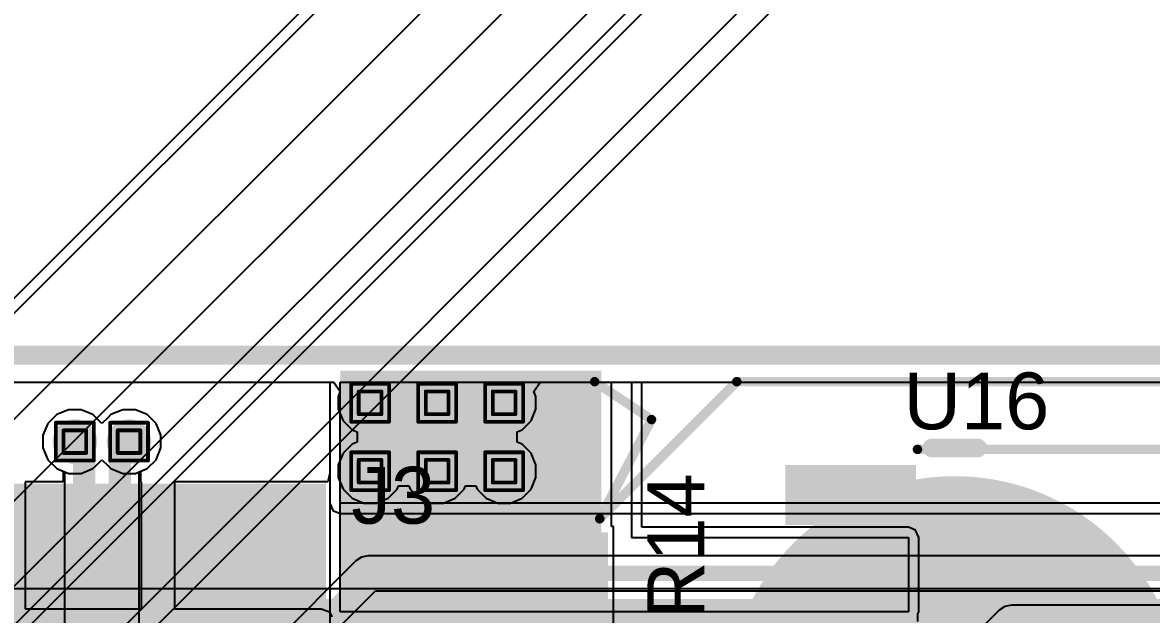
# Model space of a CAD drawing. Header units: inches. Extents: x -22 to 5433, y -13 to 5447.
# Drawn here: x 18.75 to 33.88, y 31.02 to 38.95 of the extents above; entities that cross this region are included whole.
import ezdxf

# ---------------------------------------------------------------- set-up
doc = ezdxf.new("R2010")
doc.units = ezdxf.units.IN
for name, color, linetype in [('Board_outline', 216, 'Continuous'), ('Bottom Layer', 5, 'Continuous'), ('Bottom Overlay', 54, 'Continuous'), ('Bottom Paste', 16, 'Continuous'), ('Bottom Solder', 6, 'Continuous'), ('Drill Drawing', 1, 'Continuous'), ('Ground', 16, 'Continuous'), ('Power', 76, 'Continuous'), ('Top Layer', 1, 'Continuous'), ('Top Overlay', 2, 'Continuous'), ('Top Paste', 8, 'Continuous'), ('Top Solder', 216, 'Continuous'), ('Via Holes', 16, 'Continuous')]:
    doc.layers.add(name, color=color, linetype=linetype)
doc.styles.add('Arial', font='', dxfattribs={"height": 0.2})
doc.styles.get('Arial').set_extended_font_data('Arial')

msp = doc.modelspace()

# ---------------------------------------------------------------- hatches: boundary and pattern name
at = {"layer": 'Bottom Layer'}
for points in [[(23.004, 27.592), (26.504, 27.592), (26.504, 34.287), (23.004, 34.287)], [(23.04, 32.07), (26.54, 32.07), (26.54, 27.57), (23.04, 27.57)]]:
    msp.add_hatch(color=5, dxfattribs=at).paths.add_polyline_path(points)
h = msp.add_hatch(color=5, dxfattribs=at)
edge = h.paths.add_edge_path()
edge.add_arc((23.405, 33.855), 0.3, 0, 360)
h = msp.add_hatch(color=5, dxfattribs=at)
edge = h.paths.add_edge_path()
edge.add_arc((24.303, 33.855), 0.3, 0, 360)
h = msp.add_hatch(color=5, dxfattribs=at)
edge = h.paths.add_edge_path()
edge.add_arc((25.201, 33.855), 0.3, 0, 360)
h = msp.add_hatch(color=5, dxfattribs=at)
edge = h.paths.add_edge_path()
edge.add_arc((19.447, 33.334), 0.3, 0, 360)
h = msp.add_hatch(color=5, dxfattribs=at)
edge = h.paths.add_edge_path()
edge.add_arc((20.174, 33.334), 0.3, 0, 360)
h = msp.add_hatch(color=5, dxfattribs=at)
edge = h.paths.add_edge_path()
edge.add_arc((23.405, 32.937), 0.3, 0, 360)
h = msp.add_hatch(color=5, dxfattribs=at)
edge = h.paths.add_edge_path()
edge.add_arc((24.303, 32.937), 0.3, 0, 360)
h = msp.add_hatch(color=5, dxfattribs=at)
edge = h.paths.add_edge_path()
edge.add_arc((25.201, 32.937), 0.3, 0, 360)
h = msp.add_hatch(color=5, dxfattribs=at)
edge = h.paths.add_edge_path()
edge.add_arc((31.24, 29.82), 3, 0, 360)
at = {"layer": 'Bottom Paste'}
h = msp.add_hatch(color=16, dxfattribs=at)
edge = h.paths.add_edge_path()
edge.add_arc((31.24, 29.82), 3, 0, 360)
msp.add_hatch(color=16, dxfattribs=at).paths.add_polyline_path([(23.04, 32.07), (26.54, 32.07), (26.54, 27.57), (23.04, 27.57)])
at = {"layer": 'Bottom Solder'}
h = msp.add_hatch(color=6, dxfattribs=at)
edge = h.paths.add_edge_path()
edge.add_arc((31.24, 29.82), 3.051, 0, 360)
msp.add_hatch(color=6, dxfattribs=at).paths.add_polyline_path([(22.99, 32.12), (26.591, 32.12), (26.591, 27.519), (22.99, 27.519)])
at = {"layer": 'Ground'}
h = msp.add_hatch(color=16, dxfattribs=at)
edge = h.paths.add_edge_path()
edge.add_arc((23.405, 33.855), 0.3, 0, 360)
h = msp.add_hatch(color=16, dxfattribs=at)
edge = h.paths.add_edge_path()
edge.add_arc((24.303, 33.855), 0.3, 0, 360)
h = msp.add_hatch(color=16, dxfattribs=at)
edge = h.paths.add_edge_path()
edge.add_arc((25.201, 33.855), 0.3, 0, 360)
h = msp.add_hatch(color=16, dxfattribs=at)
edge = h.paths.add_edge_path()
edge.add_arc((19.447, 33.334), 0.3, 0, 360)
h = msp.add_hatch(color=16, dxfattribs=at)
edge = h.paths.add_edge_path()
edge.add_arc((20.174, 33.334), 0.3, 0, 360)
h = msp.add_hatch(color=16, dxfattribs=at)
edge = h.paths.add_edge_path()
edge.add_arc((23.405, 32.937), 0.3, 0, 360)
h = msp.add_hatch(color=16, dxfattribs=at)
edge = h.paths.add_edge_path()
edge.add_arc((24.303, 32.937), 0.3, 0, 360)
h = msp.add_hatch(color=16, dxfattribs=at)
edge = h.paths.add_edge_path()
edge.add_arc((25.201, 32.937), 0.3, 0, 360)
at = {"layer": 'Power'}
h = msp.add_hatch(color=76, dxfattribs=at)
edge = h.paths.add_edge_path()
edge.add_arc((23.405, 33.855), 0.3, 0, 360)
h = msp.add_hatch(color=76, dxfattribs=at)
edge = h.paths.add_edge_path()
edge.add_arc((24.303, 33.855), 0.3, 0, 360)
h = msp.add_hatch(color=76, dxfattribs=at)
edge = h.paths.add_edge_path()
edge.add_arc((25.201, 33.855), 0.3, 0, 360)
h = msp.add_hatch(color=76, dxfattribs=at)
edge = h.paths.add_edge_path()
edge.add_arc((19.447, 33.334), 0.3, 0, 360)
h = msp.add_hatch(color=76, dxfattribs=at)
edge = h.paths.add_edge_path()
edge.add_arc((20.174, 33.334), 0.3, 0, 360)
h = msp.add_hatch(color=76, dxfattribs=at)
edge = h.paths.add_edge_path()
edge.add_arc((23.405, 32.937), 0.3, 0, 360)
h = msp.add_hatch(color=76, dxfattribs=at)
edge = h.paths.add_edge_path()
edge.add_arc((24.303, 32.937), 0.3, 0, 360)
h = msp.add_hatch(color=76, dxfattribs=at)
edge = h.paths.add_edge_path()
edge.add_arc((25.201, 32.937), 0.3, 0, 360)
at = {"layer": 'Top Layer'}
h = msp.add_hatch(color=1, dxfattribs=at)
edge = h.paths.add_edge_path()
edge.add_arc((23.405, 33.855), 0.3, 0, 360)
h = msp.add_hatch(color=1, dxfattribs=at)
edge = h.paths.add_edge_path()
edge.add_arc((24.303, 33.855), 0.3, 0, 360)
h = msp.add_hatch(color=1, dxfattribs=at)
edge = h.paths.add_edge_path()
edge.add_arc((25.201, 33.855), 0.3, 0, 360)
h = msp.add_hatch(color=1, dxfattribs=at)
edge = h.paths.add_edge_path()
edge.add_arc((19.447, 33.334), 0.3, 0, 360)
h = msp.add_hatch(color=1, dxfattribs=at)
edge = h.paths.add_edge_path()
edge.add_arc((20.174, 33.334), 0.3, 0, 360)
h = msp.add_hatch(color=1, dxfattribs=at)
edge = h.paths.add_edge_path()
edge.add_arc((23.405, 32.937), 0.3, 0, 360)
h = msp.add_hatch(color=1, dxfattribs=at)
edge = h.paths.add_edge_path()
edge.add_arc((24.303, 32.937), 0.3, 0, 360)
h = msp.add_hatch(color=1, dxfattribs=at)
edge = h.paths.add_edge_path()
edge.add_arc((25.201, 32.937), 0.3, 0, 360)
for points in [[(30.619, 32.92), (30.619, 32.32), (29.069, 32.32), (29.069, 32.92)], [(19.213, 31.218), (18.908, 31.218), (18.908, 32.668), (19.213, 32.668)], [(19.713, 31.218), (19.408, 31.218), (19.408, 32.668), (19.713, 32.668)], [(20.213, 31.218), (19.908, 31.218), (19.908, 32.668), (20.213, 32.668)], [(20.713, 31.218), (20.408, 31.218), (20.408, 32.668), (20.713, 32.668)], [(21.213, 31.218), (20.908, 31.218), (20.908, 32.668), (21.213, 32.668)], [(21.713, 31.218), (21.408, 31.218), (21.408, 32.668), (21.713, 32.668)], [(22.213, 31.218), (21.908, 31.218), (21.908, 32.668), (22.213, 32.668)], [(22.713, 31.218), (22.408, 31.218), (22.408, 32.668), (22.713, 32.668)], [(30.619, 31.65), (30.619, 31.05), (29.069, 31.05), (29.069, 31.65)]]:
    msp.add_hatch(color=1, dxfattribs=at).paths.add_polyline_path(points)
at = {"layer": 'Top Paste'}
for points in [[(30.619, 32.92), (30.619, 32.32), (29.069, 32.32), (29.069, 32.92)], [(19.213, 31.218), (18.908, 31.218), (18.908, 32.668), (19.213, 32.668)], [(19.713, 31.218), (19.408, 31.218), (19.408, 32.668), (19.713, 32.668)], [(20.213, 31.218), (19.908, 31.218), (19.908, 32.668), (20.213, 32.668)], [(20.713, 31.218), (20.408, 31.218), (20.408, 32.668), (20.713, 32.668)], [(21.213, 31.218), (20.908, 31.218), (20.908, 32.668), (21.213, 32.668)], [(21.713, 31.218), (21.408, 31.218), (21.408, 32.668), (21.713, 32.668)], [(22.213, 31.218), (21.908, 31.218), (21.908, 32.668), (22.213, 32.668)], [(22.713, 31.218), (22.408, 31.218), (22.408, 32.668), (22.713, 32.668)], [(30.619, 31.65), (30.619, 31.05), (29.069, 31.05), (29.069, 31.65)]]:
    msp.add_hatch(color=8, dxfattribs=at).paths.add_polyline_path(points)
at = {"layer": 'Top Solder'}
for points in [[(30.721, 33.022), (30.721, 32.218), (28.968, 32.218), (28.968, 33.022)], [(18.815, 31.116), (18.307, 31.116), (18.307, 32.769), (18.815, 32.769)], [(19.315, 31.116), (18.806, 31.116), (18.806, 32.769), (19.315, 32.769)], [(19.815, 31.116), (19.306, 31.116), (19.306, 32.769), (19.815, 32.769)], [(20.315, 31.116), (19.806, 31.116), (19.806, 32.769), (20.315, 32.769)], [(20.815, 31.116), (20.306, 31.116), (20.306, 32.769), (20.815, 32.769)], [(21.315, 31.116), (20.807, 31.116), (20.807, 32.769), (21.315, 32.769)], [(21.815, 31.116), (21.306, 31.116), (21.306, 32.769), (21.815, 32.769)], [(22.315, 31.116), (21.806, 31.116), (21.806, 32.769), (22.315, 32.769)], [(22.815, 31.116), (22.306, 31.116), (22.306, 32.769), (22.815, 32.769)], [(30.721, 31.752), (30.721, 30.948), (28.968, 30.948), (28.968, 31.752)]]:
    msp.add_hatch(color=216, dxfattribs=at).paths.add_polyline_path(points)
at = {"layer": 'Via Holes'}
h = msp.add_hatch(color=7, dxfattribs=at)
edge = h.paths.add_edge_path()
edge.add_arc((23.405, 33.855), 0.15, 0, 360)
h = msp.add_hatch(color=7, dxfattribs=at)
edge = h.paths.add_edge_path()
edge.add_arc((24.303, 33.855), 0.15, 0, 360)
h = msp.add_hatch(color=7, dxfattribs=at)
edge = h.paths.add_edge_path()
edge.add_arc((25.201, 33.855), 0.15, 0, 360)
h = msp.add_hatch(color=7, dxfattribs=at)
edge = h.paths.add_edge_path()
edge.add_arc((19.447, 33.334), 0.15, 0, 360)
h = msp.add_hatch(color=7, dxfattribs=at)
edge = h.paths.add_edge_path()
edge.add_arc((20.174, 33.334), 0.15, 0, 360)
h = msp.add_hatch(color=7, dxfattribs=at)
edge = h.paths.add_edge_path()
edge.add_arc((23.405, 32.937), 0.15, 0, 360)
h = msp.add_hatch(color=7, dxfattribs=at)
edge = h.paths.add_edge_path()
edge.add_arc((24.303, 32.937), 0.15, 0, 360)
h = msp.add_hatch(color=7, dxfattribs=at)
edge = h.paths.add_edge_path()
edge.add_arc((25.201, 32.937), 0.15, 0, 360)

# ---------------------------------------------------------------- linework, layer by layer
at = {"layer": 'Board_outline'}
msp.add_lwpolyline([(-4.689, 34.495, 0.254, 0.254, 0), (67.311, 34.495, 0.254, 0.254, 0)], format="xyseb", dxfattribs=at)
msp.add_lwpolyline([(-4.689, 34.495, 0.254, 0.254, 0), (67.311, 34.495, 0.254, 0.254, 0)], format="xyseb", dxfattribs=at)
at = {"layer": 'Bottom Layer'}
for p, q in [((-4.689, 34.132), (22.867, 34.132)), ((22.867, 34.132), (22.867, 27.592)), ((26.642, 32.197), (26.642, 34.132)), ((26.642, 34.132), (35.767, 34.132)), ((19.362, 33.761), (19.205, 33.696)), ((19.532, 33.761), (19.362, 33.761)), ((19.689, 33.696), (19.532, 33.761)), ((20.089, 33.761), (19.932, 33.696)), ((20.259, 33.761), (20.089, 33.761)), ((20.416, 33.696), (20.259, 33.761)), ((19.205, 33.696), (19.085, 33.576)), ((19.728, 33.657), (19.689, 33.696)), ((19.811, 33.577), (19.728, 33.657)), ((19.894, 33.657), (19.811, 33.577)), ((19.932, 33.696), (19.894, 33.657)), ((20.536, 33.576), (20.416, 33.696)), ((19.085, 33.576), (19.02, 33.419)), ((20.601, 33.419), (20.536, 33.576)), ((19.02, 33.419), (19.02, 33.249)), ((20.601, 33.249), (20.601, 33.419)), ((19.02, 33.249), (19.085, 33.092)), ((20.536, 33.092), (20.601, 33.249)), ((19.085, 33.092), (19.205, 32.972)), ((20.416, 32.972), (20.536, 33.092)), ((19.205, 32.972), (19.31, 32.929)), ((19.31, 32.929), (19.31, 23.632)), ((20.311, 32.929), (20.416, 32.972)), ((20.311, 23.934), (20.311, 32.929)), ((26.667, 32.197), (26.642, 32.197)), ((26.667, 27.443), (26.667, 32.197))]:
    msp.add_line(p, q, dxfattribs=at)
for points in [[(19.447, 33.334, 0.279, 0.279, 0), (19.582, 33.199, 0.279, 0.279, 0)], [(20.039, 33.199, 0.279, 0.279, 0), (20.174, 33.334, 0.279, 0.279, 0)], [(19.582, 23.632, 0.279, 0.279, 0), (19.582, 33.199, 0.279, 0.279, 0)], [(20.039, 23.821, 0.279, 0.279, 0), (20.039, 33.199, 0.279, 0.279, 0)]]:
    msp.add_lwpolyline(points, format="xyseb", dxfattribs=at)
for points in [[(19.377, 33.334, 0.14, 0.14, 1), (19.517, 33.334, 0.14, 0.14, 1)], [(20.104, 33.334, 0.14, 0.14, 1), (20.244, 33.334, 0.14, 0.14, 1)], [(19.512, 33.199, 0.14, 0.14, 1), (19.652, 33.199, 0.14, 0.14, 1)], [(19.512, 33.199, 0.14, 0.14, 1), (19.652, 33.199, 0.14, 0.14, 1)], [(19.969, 33.199, 0.14, 0.14, 1), (20.109, 33.199, 0.14, 0.14, 1)], [(19.969, 33.199, 0.14, 0.14, 1), (20.109, 33.199, 0.14, 0.14, 1)]]:
    msp.add_lwpolyline(points, format="xyseb", close=True, dxfattribs=at)
at = {"layer": 'Bottom Overlay'}
for points in [[(26.414, 34.138, 0.127, 0.127, 0), (27.176, 33.63, 0.127, 0.127, 0)], [(26.482, 32.3, 0.127, 0.127, 0), (28.319, 34.138, 0.127, 0.127, 0)], [(28.319, 34.138, 0.127, 0.127, 0), (34.288, 34.138, 0.127, 0.127, 0)], [(26.483, 32.301, 0.127, 0.127, 0), (27.176, 33.63, 0.127, 0.127, 0)], [(30.936, 33.249, 0.254, 0.254, 0), (31.545, 33.249, 0.254, 0.254, 0)]]:
    msp.add_lwpolyline(points, format="xyseb", dxfattribs=at)
for points in [[(26.383, 34.138, 0.0635, 0.0635, 1), (26.446, 34.138, 0.0635, 0.0635, 1)], [(28.288, 34.138, 0.0635, 0.0635, 1), (28.351, 34.138, 0.0635, 0.0635, 1)], [(28.288, 34.138, 0.0635, 0.0635, 1), (28.351, 34.138, 0.0635, 0.0635, 1)], [(27.145, 33.63, 0.0635, 0.0635, 1), (27.208, 33.63, 0.0635, 0.0635, 1)], [(27.145, 33.63, 0.0635, 0.0635, 1), (27.208, 33.63, 0.0635, 0.0635, 1)], [(30.872, 33.249, 0.127, 0.127, 1), (30.999, 33.249, 0.127, 0.127, 1)], [(31.482, 33.249, 0.127, 0.127, 1), (31.609, 33.249, 0.127, 0.127, 1)], [(26.45, 32.3, 0.0635, 0.0635, 1), (26.514, 32.3, 0.0635, 0.0635, 1)], [(26.451, 32.301, 0.0635, 0.0635, 1), (26.515, 32.301, 0.0635, 0.0635, 1)]]:
    msp.add_lwpolyline(points, format="xyseb", close=True, dxfattribs=at)
at = {"layer": 'Bottom Solder'}
for p in [(-5.585, 10.846), (-5.504, 7.254), (-5.239, 6.997), (-5.238, 11.397), (-3.736, 6.996), (-3.616, 11.388), (-3.066, 7.238), (-3.066, 10.838)]:
    msp.add_line(p, (5432.852, 5447.493), dxfattribs=at)
at = {"layer": 'Drill Drawing'}
for points in [[(23.151, 34.109, 0.0508, 0.0508, 0), (23.659, 34.109, 0.0508, 0.0508, 0)], [(23.151, 33.601, 0.0508, 0.0508, 0), (23.151, 34.109, 0.0508, 0.0508, 0)], [(23.659, 33.601, 0.0508, 0.0508, 0), (23.659, 34.109, 0.0508, 0.0508, 0)], [(24.049, 34.109, 0.0508, 0.0508, 0), (24.557, 34.109, 0.0508, 0.0508, 0)], [(24.049, 33.601, 0.0508, 0.0508, 0), (24.049, 34.109, 0.0508, 0.0508, 0)], [(24.557, 33.601, 0.0508, 0.0508, 0), (24.557, 34.109, 0.0508, 0.0508, 0)], [(24.947, 34.109, 0.0508, 0.0508, 0), (25.455, 34.109, 0.0508, 0.0508, 0)], [(24.947, 33.601, 0.0508, 0.0508, 0), (24.947, 34.109, 0.0508, 0.0508, 0)], [(25.455, 33.601, 0.0508, 0.0508, 0), (25.455, 34.109, 0.0508, 0.0508, 0)], [(23.252, 34.007, 0.0508, 0.0508, 0), (23.557, 34.007, 0.0508, 0.0508, 0)], [(23.252, 33.702, 0.0508, 0.0508, 0), (23.252, 34.007, 0.0508, 0.0508, 0)], [(23.557, 33.702, 0.0508, 0.0508, 0), (23.557, 34.007, 0.0508, 0.0508, 0)], [(24.151, 34.007, 0.0508, 0.0508, 0), (24.455, 34.007, 0.0508, 0.0508, 0)], [(24.151, 33.702, 0.0508, 0.0508, 0), (24.151, 34.007, 0.0508, 0.0508, 0)], [(24.455, 33.702, 0.0508, 0.0508, 0), (24.455, 34.007, 0.0508, 0.0508, 0)], [(25.049, 34.007, 0.0508, 0.0508, 0), (25.353, 34.007, 0.0508, 0.0508, 0)], [(25.049, 33.702, 0.0508, 0.0508, 0), (25.049, 34.007, 0.0508, 0.0508, 0)], [(25.353, 33.702, 0.0508, 0.0508, 0), (25.353, 34.007, 0.0508, 0.0508, 0)], [(19.193, 33.588, 0.0508, 0.0508, 0), (19.701, 33.588, 0.0508, 0.0508, 0)], [(19.193, 33.08, 0.0508, 0.0508, 0), (19.193, 33.588, 0.0508, 0.0508, 0)], [(19.701, 33.08, 0.0508, 0.0508, 0), (19.701, 33.588, 0.0508, 0.0508, 0)], [(19.92, 33.588, 0.0508, 0.0508, 0), (20.428, 33.588, 0.0508, 0.0508, 0)], [(19.92, 33.08, 0.0508, 0.0508, 0), (19.92, 33.588, 0.0508, 0.0508, 0)], [(20.428, 33.08, 0.0508, 0.0508, 0), (20.428, 33.588, 0.0508, 0.0508, 0)], [(23.151, 33.601, 0.0508, 0.0508, 0), (23.659, 33.601, 0.0508, 0.0508, 0)], [(23.252, 33.702, 0.0508, 0.0508, 0), (23.557, 33.702, 0.0508, 0.0508, 0)], [(24.049, 33.601, 0.0508, 0.0508, 0), (24.557, 33.601, 0.0508, 0.0508, 0)], [(24.151, 33.702, 0.0508, 0.0508, 0), (24.455, 33.702, 0.0508, 0.0508, 0)], [(24.947, 33.601, 0.0508, 0.0508, 0), (25.455, 33.601, 0.0508, 0.0508, 0)], [(25.049, 33.702, 0.0508, 0.0508, 0), (25.353, 33.702, 0.0508, 0.0508, 0)], [(19.295, 33.486, 0.0508, 0.0508, 0), (19.6, 33.486, 0.0508, 0.0508, 0)], [(19.295, 33.182, 0.0508, 0.0508, 0), (19.295, 33.486, 0.0508, 0.0508, 0)], [(19.6, 33.182, 0.0508, 0.0508, 0), (19.6, 33.486, 0.0508, 0.0508, 0)], [(20.022, 33.486, 0.0508, 0.0508, 0), (20.326, 33.486, 0.0508, 0.0508, 0)], [(20.022, 33.182, 0.0508, 0.0508, 0), (20.022, 33.486, 0.0508, 0.0508, 0)], [(20.326, 33.182, 0.0508, 0.0508, 0), (20.326, 33.486, 0.0508, 0.0508, 0)], [(19.295, 33.182, 0.0508, 0.0508, 0), (19.6, 33.182, 0.0508, 0.0508, 0)], [(20.022, 33.182, 0.0508, 0.0508, 0), (20.326, 33.182, 0.0508, 0.0508, 0)], [(23.151, 33.191, 0.0508, 0.0508, 0), (23.659, 33.191, 0.0508, 0.0508, 0)], [(23.151, 32.683, 0.0508, 0.0508, 0), (23.151, 33.191, 0.0508, 0.0508, 0)], [(23.659, 32.683, 0.0508, 0.0508, 0), (23.659, 33.191, 0.0508, 0.0508, 0)], [(24.049, 33.191, 0.0508, 0.0508, 0), (24.557, 33.191, 0.0508, 0.0508, 0)], [(24.049, 32.683, 0.0508, 0.0508, 0), (24.049, 33.191, 0.0508, 0.0508, 0)], [(24.557, 32.683, 0.0508, 0.0508, 0), (24.557, 33.191, 0.0508, 0.0508, 0)], [(24.947, 33.191, 0.0508, 0.0508, 0), (25.455, 33.191, 0.0508, 0.0508, 0)], [(24.947, 32.683, 0.0508, 0.0508, 0), (24.947, 33.191, 0.0508, 0.0508, 0)], [(25.455, 32.683, 0.0508, 0.0508, 0), (25.455, 33.191, 0.0508, 0.0508, 0)], [(19.193, 33.08, 0.0508, 0.0508, 0), (19.701, 33.08, 0.0508, 0.0508, 0)], [(19.92, 33.08, 0.0508, 0.0508, 0), (20.428, 33.08, 0.0508, 0.0508, 0)], [(23.252, 33.09, 0.0508, 0.0508, 0), (23.557, 33.09, 0.0508, 0.0508, 0)], [(23.252, 32.785, 0.0508, 0.0508, 0), (23.252, 33.09, 0.0508, 0.0508, 0)], [(23.557, 32.785, 0.0508, 0.0508, 0), (23.557, 33.09, 0.0508, 0.0508, 0)], [(24.151, 33.09, 0.0508, 0.0508, 0), (24.455, 33.09, 0.0508, 0.0508, 0)], [(24.151, 32.785, 0.0508, 0.0508, 0), (24.151, 33.09, 0.0508, 0.0508, 0)], [(24.455, 32.785, 0.0508, 0.0508, 0), (24.455, 33.09, 0.0508, 0.0508, 0)], [(25.049, 33.09, 0.0508, 0.0508, 0), (25.353, 33.09, 0.0508, 0.0508, 0)], [(25.049, 32.785, 0.0508, 0.0508, 0), (25.049, 33.09, 0.0508, 0.0508, 0)], [(25.353, 32.785, 0.0508, 0.0508, 0), (25.353, 33.09, 0.0508, 0.0508, 0)], [(23.151, 32.683, 0.0508, 0.0508, 0), (23.659, 32.683, 0.0508, 0.0508, 0)], [(23.252, 32.785, 0.0508, 0.0508, 0), (23.557, 32.785, 0.0508, 0.0508, 0)], [(24.049, 32.683, 0.0508, 0.0508, 0), (24.557, 32.683, 0.0508, 0.0508, 0)], [(24.151, 32.785, 0.0508, 0.0508, 0), (24.455, 32.785, 0.0508, 0.0508, 0)], [(24.947, 32.683, 0.0508, 0.0508, 0), (25.455, 32.683, 0.0508, 0.0508, 0)], [(25.049, 32.785, 0.0508, 0.0508, 0), (25.353, 32.785, 0.0508, 0.0508, 0)]]:
    msp.add_lwpolyline(points, format="xyseb", dxfattribs=at)
for points in [[(23.138, 34.109, 0.0254, 0.0254, 1), (23.164, 34.109, 0.0254, 0.0254, 1)], [(23.138, 34.109, 0.0254, 0.0254, 1), (23.164, 34.109, 0.0254, 0.0254, 1)], [(23.646, 34.109, 0.0254, 0.0254, 1), (23.672, 34.109, 0.0254, 0.0254, 1)], [(23.646, 34.109, 0.0254, 0.0254, 1), (23.672, 34.109, 0.0254, 0.0254, 1)], [(24.036, 34.109, 0.0254, 0.0254, 1), (24.062, 34.109, 0.0254, 0.0254, 1)], [(24.036, 34.109, 0.0254, 0.0254, 1), (24.062, 34.109, 0.0254, 0.0254, 1)], [(24.544, 34.109, 0.0254, 0.0254, 1), (24.57, 34.109, 0.0254, 0.0254, 1)], [(24.544, 34.109, 0.0254, 0.0254, 1), (24.57, 34.109, 0.0254, 0.0254, 1)], [(24.934, 34.109, 0.0254, 0.0254, 1), (24.96, 34.109, 0.0254, 0.0254, 1)], [(24.934, 34.109, 0.0254, 0.0254, 1), (24.96, 34.109, 0.0254, 0.0254, 1)], [(25.442, 34.109, 0.0254, 0.0254, 1), (25.468, 34.109, 0.0254, 0.0254, 1)], [(25.442, 34.109, 0.0254, 0.0254, 1), (25.468, 34.109, 0.0254, 0.0254, 1)], [(23.24, 34.007, 0.0254, 0.0254, 1), (23.265, 34.007, 0.0254, 0.0254, 1)], [(23.24, 34.007, 0.0254, 0.0254, 1), (23.265, 34.007, 0.0254, 0.0254, 1)], [(23.545, 34.007, 0.0254, 0.0254, 1), (23.57, 34.007, 0.0254, 0.0254, 1)], [(23.545, 34.007, 0.0254, 0.0254, 1), (23.57, 34.007, 0.0254, 0.0254, 1)], [(24.138, 34.007, 0.0254, 0.0254, 1), (24.163, 34.007, 0.0254, 0.0254, 1)], [(24.138, 34.007, 0.0254, 0.0254, 1), (24.163, 34.007, 0.0254, 0.0254, 1)], [(24.443, 34.007, 0.0254, 0.0254, 1), (24.468, 34.007, 0.0254, 0.0254, 1)], [(24.443, 34.007, 0.0254, 0.0254, 1), (24.468, 34.007, 0.0254, 0.0254, 1)], [(25.036, 34.007, 0.0254, 0.0254, 1), (25.061, 34.007, 0.0254, 0.0254, 1)], [(25.036, 34.007, 0.0254, 0.0254, 1), (25.061, 34.007, 0.0254, 0.0254, 1)], [(25.341, 34.007, 0.0254, 0.0254, 1), (25.366, 34.007, 0.0254, 0.0254, 1)], [(25.341, 34.007, 0.0254, 0.0254, 1), (25.366, 34.007, 0.0254, 0.0254, 1)], [(19.18, 33.588, 0.0254, 0.0254, 1), (19.206, 33.588, 0.0254, 0.0254, 1)], [(19.18, 33.588, 0.0254, 0.0254, 1), (19.206, 33.588, 0.0254, 0.0254, 1)], [(19.688, 33.588, 0.0254, 0.0254, 1), (19.714, 33.588, 0.0254, 0.0254, 1)], [(19.688, 33.588, 0.0254, 0.0254, 1), (19.714, 33.588, 0.0254, 0.0254, 1)], [(19.907, 33.588, 0.0254, 0.0254, 1), (19.933, 33.588, 0.0254, 0.0254, 1)], [(19.907, 33.588, 0.0254, 0.0254, 1), (19.933, 33.588, 0.0254, 0.0254, 1)], [(20.415, 33.588, 0.0254, 0.0254, 1), (20.441, 33.588, 0.0254, 0.0254, 1)], [(20.415, 33.588, 0.0254, 0.0254, 1), (20.441, 33.588, 0.0254, 0.0254, 1)], [(23.138, 33.601, 0.0254, 0.0254, 1), (23.164, 33.601, 0.0254, 0.0254, 1)], [(23.138, 33.601, 0.0254, 0.0254, 1), (23.164, 33.601, 0.0254, 0.0254, 1)], [(23.24, 33.702, 0.0254, 0.0254, 1), (23.265, 33.702, 0.0254, 0.0254, 1)], [(23.24, 33.702, 0.0254, 0.0254, 1), (23.265, 33.702, 0.0254, 0.0254, 1)], [(23.545, 33.702, 0.0254, 0.0254, 1), (23.57, 33.702, 0.0254, 0.0254, 1)], [(23.545, 33.702, 0.0254, 0.0254, 1), (23.57, 33.702, 0.0254, 0.0254, 1)], [(23.646, 33.601, 0.0254, 0.0254, 1), (23.672, 33.601, 0.0254, 0.0254, 1)], [(23.646, 33.601, 0.0254, 0.0254, 1), (23.672, 33.601, 0.0254, 0.0254, 1)], [(24.036, 33.601, 0.0254, 0.0254, 1), (24.062, 33.601, 0.0254, 0.0254, 1)], [(24.036, 33.601, 0.0254, 0.0254, 1), (24.062, 33.601, 0.0254, 0.0254, 1)], [(24.138, 33.702, 0.0254, 0.0254, 1), (24.163, 33.702, 0.0254, 0.0254, 1)], [(24.138, 33.702, 0.0254, 0.0254, 1), (24.163, 33.702, 0.0254, 0.0254, 1)], [(24.443, 33.702, 0.0254, 0.0254, 1), (24.468, 33.702, 0.0254, 0.0254, 1)], [(24.443, 33.702, 0.0254, 0.0254, 1), (24.468, 33.702, 0.0254, 0.0254, 1)], [(24.544, 33.601, 0.0254, 0.0254, 1), (24.57, 33.601, 0.0254, 0.0254, 1)], [(24.544, 33.601, 0.0254, 0.0254, 1), (24.57, 33.601, 0.0254, 0.0254, 1)], [(24.934, 33.601, 0.0254, 0.0254, 1), (24.96, 33.601, 0.0254, 0.0254, 1)], [(24.934, 33.601, 0.0254, 0.0254, 1), (24.96, 33.601, 0.0254, 0.0254, 1)], [(25.036, 33.702, 0.0254, 0.0254, 1), (25.061, 33.702, 0.0254, 0.0254, 1)], [(25.036, 33.702, 0.0254, 0.0254, 1), (25.061, 33.702, 0.0254, 0.0254, 1)], [(25.341, 33.702, 0.0254, 0.0254, 1), (25.366, 33.702, 0.0254, 0.0254, 1)], [(25.341, 33.702, 0.0254, 0.0254, 1), (25.366, 33.702, 0.0254, 0.0254, 1)], [(25.442, 33.601, 0.0254, 0.0254, 1), (25.468, 33.601, 0.0254, 0.0254, 1)], [(25.442, 33.601, 0.0254, 0.0254, 1), (25.468, 33.601, 0.0254, 0.0254, 1)], [(19.282, 33.486, 0.0254, 0.0254, 1), (19.307, 33.486, 0.0254, 0.0254, 1)], [(19.282, 33.486, 0.0254, 0.0254, 1), (19.307, 33.486, 0.0254, 0.0254, 1)], [(19.587, 33.486, 0.0254, 0.0254, 1), (19.612, 33.486, 0.0254, 0.0254, 1)], [(19.587, 33.486, 0.0254, 0.0254, 1), (19.612, 33.486, 0.0254, 0.0254, 1)], [(20.009, 33.486, 0.0254, 0.0254, 1), (20.034, 33.486, 0.0254, 0.0254, 1)], [(20.009, 33.486, 0.0254, 0.0254, 1), (20.034, 33.486, 0.0254, 0.0254, 1)], [(20.314, 33.486, 0.0254, 0.0254, 1), (20.339, 33.486, 0.0254, 0.0254, 1)], [(20.314, 33.486, 0.0254, 0.0254, 1), (20.339, 33.486, 0.0254, 0.0254, 1)], [(19.282, 33.182, 0.0254, 0.0254, 1), (19.307, 33.182, 0.0254, 0.0254, 1)], [(19.282, 33.182, 0.0254, 0.0254, 1), (19.307, 33.182, 0.0254, 0.0254, 1)], [(19.587, 33.182, 0.0254, 0.0254, 1), (19.612, 33.182, 0.0254, 0.0254, 1)], [(19.587, 33.182, 0.0254, 0.0254, 1), (19.612, 33.182, 0.0254, 0.0254, 1)], [(20.009, 33.182, 0.0254, 0.0254, 1), (20.034, 33.182, 0.0254, 0.0254, 1)], [(20.009, 33.182, 0.0254, 0.0254, 1), (20.034, 33.182, 0.0254, 0.0254, 1)], [(20.314, 33.182, 0.0254, 0.0254, 1), (20.339, 33.182, 0.0254, 0.0254, 1)], [(20.314, 33.182, 0.0254, 0.0254, 1), (20.339, 33.182, 0.0254, 0.0254, 1)], [(23.138, 33.191, 0.0254, 0.0254, 1), (23.164, 33.191, 0.0254, 0.0254, 1)], [(23.138, 33.191, 0.0254, 0.0254, 1), (23.164, 33.191, 0.0254, 0.0254, 1)], [(23.646, 33.191, 0.0254, 0.0254, 1), (23.672, 33.191, 0.0254, 0.0254, 1)], [(23.646, 33.191, 0.0254, 0.0254, 1), (23.672, 33.191, 0.0254, 0.0254, 1)], [(24.036, 33.191, 0.0254, 0.0254, 1), (24.062, 33.191, 0.0254, 0.0254, 1)], [(24.036, 33.191, 0.0254, 0.0254, 1), (24.062, 33.191, 0.0254, 0.0254, 1)], [(24.544, 33.191, 0.0254, 0.0254, 1), (24.57, 33.191, 0.0254, 0.0254, 1)], [(24.544, 33.191, 0.0254, 0.0254, 1), (24.57, 33.191, 0.0254, 0.0254, 1)], [(24.934, 33.191, 0.0254, 0.0254, 1), (24.96, 33.191, 0.0254, 0.0254, 1)], [(24.934, 33.191, 0.0254, 0.0254, 1), (24.96, 33.191, 0.0254, 0.0254, 1)], [(25.442, 33.191, 0.0254, 0.0254, 1), (25.468, 33.191, 0.0254, 0.0254, 1)], [(25.442, 33.191, 0.0254, 0.0254, 1), (25.468, 33.191, 0.0254, 0.0254, 1)], [(19.18, 33.08, 0.0254, 0.0254, 1), (19.206, 33.08, 0.0254, 0.0254, 1)], [(19.18, 33.08, 0.0254, 0.0254, 1), (19.206, 33.08, 0.0254, 0.0254, 1)], [(19.688, 33.08, 0.0254, 0.0254, 1), (19.714, 33.08, 0.0254, 0.0254, 1)], [(19.688, 33.08, 0.0254, 0.0254, 1), (19.714, 33.08, 0.0254, 0.0254, 1)], [(19.907, 33.08, 0.0254, 0.0254, 1), (19.933, 33.08, 0.0254, 0.0254, 1)], [(19.907, 33.08, 0.0254, 0.0254, 1), (19.933, 33.08, 0.0254, 0.0254, 1)], [(20.415, 33.08, 0.0254, 0.0254, 1), (20.441, 33.08, 0.0254, 0.0254, 1)], [(20.415, 33.08, 0.0254, 0.0254, 1), (20.441, 33.08, 0.0254, 0.0254, 1)], [(23.24, 33.09, 0.0254, 0.0254, 1), (23.265, 33.09, 0.0254, 0.0254, 1)], [(23.24, 33.09, 0.0254, 0.0254, 1), (23.265, 33.09, 0.0254, 0.0254, 1)], [(23.545, 33.09, 0.0254, 0.0254, 1), (23.57, 33.09, 0.0254, 0.0254, 1)], [(23.545, 33.09, 0.0254, 0.0254, 1), (23.57, 33.09, 0.0254, 0.0254, 1)], [(24.138, 33.09, 0.0254, 0.0254, 1), (24.163, 33.09, 0.0254, 0.0254, 1)], [(24.138, 33.09, 0.0254, 0.0254, 1), (24.163, 33.09, 0.0254, 0.0254, 1)], [(24.443, 33.09, 0.0254, 0.0254, 1), (24.468, 33.09, 0.0254, 0.0254, 1)], [(24.443, 33.09, 0.0254, 0.0254, 1), (24.468, 33.09, 0.0254, 0.0254, 1)], [(25.036, 33.09, 0.0254, 0.0254, 1), (25.061, 33.09, 0.0254, 0.0254, 1)], [(25.036, 33.09, 0.0254, 0.0254, 1), (25.061, 33.09, 0.0254, 0.0254, 1)], [(25.341, 33.09, 0.0254, 0.0254, 1), (25.366, 33.09, 0.0254, 0.0254, 1)], [(25.341, 33.09, 0.0254, 0.0254, 1), (25.366, 33.09, 0.0254, 0.0254, 1)], [(23.138, 32.683, 0.0254, 0.0254, 1), (23.164, 32.683, 0.0254, 0.0254, 1)], [(23.138, 32.683, 0.0254, 0.0254, 1), (23.164, 32.683, 0.0254, 0.0254, 1)], [(23.24, 32.785, 0.0254, 0.0254, 1), (23.265, 32.785, 0.0254, 0.0254, 1)], [(23.24, 32.785, 0.0254, 0.0254, 1), (23.265, 32.785, 0.0254, 0.0254, 1)], [(23.545, 32.785, 0.0254, 0.0254, 1), (23.57, 32.785, 0.0254, 0.0254, 1)], [(23.545, 32.785, 0.0254, 0.0254, 1), (23.57, 32.785, 0.0254, 0.0254, 1)], [(23.646, 32.683, 0.0254, 0.0254, 1), (23.672, 32.683, 0.0254, 0.0254, 1)], [(23.646, 32.683, 0.0254, 0.0254, 1), (23.672, 32.683, 0.0254, 0.0254, 1)], [(24.036, 32.683, 0.0254, 0.0254, 1), (24.062, 32.683, 0.0254, 0.0254, 1)], [(24.036, 32.683, 0.0254, 0.0254, 1), (24.062, 32.683, 0.0254, 0.0254, 1)], [(24.138, 32.785, 0.0254, 0.0254, 1), (24.163, 32.785, 0.0254, 0.0254, 1)], [(24.138, 32.785, 0.0254, 0.0254, 1), (24.163, 32.785, 0.0254, 0.0254, 1)], [(24.443, 32.785, 0.0254, 0.0254, 1), (24.468, 32.785, 0.0254, 0.0254, 1)], [(24.443, 32.785, 0.0254, 0.0254, 1), (24.468, 32.785, 0.0254, 0.0254, 1)], [(24.544, 32.683, 0.0254, 0.0254, 1), (24.57, 32.683, 0.0254, 0.0254, 1)], [(24.544, 32.683, 0.0254, 0.0254, 1), (24.57, 32.683, 0.0254, 0.0254, 1)], [(24.934, 32.683, 0.0254, 0.0254, 1), (24.96, 32.683, 0.0254, 0.0254, 1)], [(24.934, 32.683, 0.0254, 0.0254, 1), (24.96, 32.683, 0.0254, 0.0254, 1)], [(25.036, 32.785, 0.0254, 0.0254, 1), (25.061, 32.785, 0.0254, 0.0254, 1)], [(25.036, 32.785, 0.0254, 0.0254, 1), (25.061, 32.785, 0.0254, 0.0254, 1)], [(25.341, 32.785, 0.0254, 0.0254, 1), (25.366, 32.785, 0.0254, 0.0254, 1)], [(25.341, 32.785, 0.0254, 0.0254, 1), (25.366, 32.785, 0.0254, 0.0254, 1)], [(25.442, 32.683, 0.0254, 0.0254, 1), (25.468, 32.683, 0.0254, 0.0254, 1)], [(25.442, 32.683, 0.0254, 0.0254, 1), (25.468, 32.683, 0.0254, 0.0254, 1)]]:
    msp.add_lwpolyline(points, format="xyseb", close=True, dxfattribs=at)
at = {"layer": 'Ground'}
for p, q in [((-4.689, 34.132), (22.92, 34.132)), ((22.92, 34.132), (23.005, 34.005)), ((25.601, 34.005), (25.686, 34.132)), ((25.686, 34.132), (36.629, 34.132)), ((23.005, 34.005), (22.978, 33.94)), ((22.978, 33.94), (22.978, 33.77)), ((25.628, 33.94), (25.601, 34.005)), ((25.628, 33.77), (25.628, 33.94)), ((19.362, 33.761), (19.205, 33.696)), ((19.532, 33.761), (19.362, 33.761)), ((19.689, 33.696), (19.532, 33.761)), ((20.089, 33.761), (19.932, 33.696)), ((20.259, 33.761), (20.089, 33.761)), ((20.416, 33.696), (20.259, 33.761)), ((22.978, 33.77), (23.043, 33.613)), ((25.563, 33.613), (25.628, 33.77)), ((19.205, 33.696), (19.085, 33.576)), ((19.728, 33.657), (19.689, 33.696)), ((19.811, 33.577), (19.728, 33.657)), ((19.894, 33.657), (19.811, 33.577)), ((19.932, 33.696), (19.894, 33.657)), ((20.536, 33.576), (20.416, 33.696)), ((23.043, 33.613), (23.163, 33.493)), ((25.443, 33.493), (25.563, 33.613)), ((19.085, 33.576), (19.02, 33.419)), ((20.601, 33.419), (20.536, 33.576)), ((23.163, 33.493), (23.231, 33.465)), ((23.231, 33.465), (23.231, 33.327)), ((25.375, 33.465), (25.443, 33.493)), ((25.375, 33.327), (25.375, 33.465)), ((19.02, 33.419), (19.02, 33.249)), ((20.601, 33.249), (20.601, 33.419)), ((23.163, 33.299), (23.043, 33.179)), ((23.231, 33.327), (23.163, 33.299)), ((25.443, 33.299), (25.375, 33.327)), ((25.563, 33.179), (25.443, 33.299)), ((19.02, 33.249), (19.085, 33.092)), ((20.536, 33.092), (20.601, 33.249)), ((23.043, 33.179), (22.978, 33.022)), ((25.628, 33.022), (25.563, 33.179)), ((19.085, 33.092), (19.205, 32.972)), ((19.689, 32.972), (19.728, 33.011)), ((19.728, 33.011), (19.811, 33.091)), ((19.811, 33.091), (19.894, 33.011)), ((19.894, 33.011), (19.932, 32.972)), ((20.416, 32.972), (20.536, 33.092)), ((22.978, 33.022), (22.978, 32.852)), ((25.628, 32.852), (25.628, 33.022)), ((19.205, 32.972), (19.362, 32.907)), ((19.362, 32.907), (19.532, 32.907)), ((19.532, 32.907), (19.689, 32.972)), ((19.932, 32.972), (20.089, 32.907)), ((20.089, 32.907), (20.259, 32.907)), ((20.259, 32.907), (20.416, 32.972)), ((22.978, 32.852), (23.043, 32.695)), ((25.563, 32.695), (25.628, 32.852)), ((23.043, 32.695), (23.163, 32.575)), ((23.647, 32.575), (23.767, 32.695)), ((23.767, 32.695), (23.785, 32.74)), ((23.785, 32.74), (23.923, 32.74)), ((23.923, 32.74), (23.941, 32.695)), ((23.941, 32.695), (24.061, 32.575)), ((24.545, 32.575), (24.665, 32.695)), ((24.665, 32.695), (24.683, 32.74)), ((24.683, 32.74), (24.821, 32.74)), ((24.821, 32.74), (24.839, 32.695)), ((24.839, 32.695), (24.959, 32.575)), ((25.443, 32.575), (25.563, 32.695)), ((23.163, 32.575), (23.32, 32.51)), ((23.49, 32.51), (23.647, 32.575)), ((24.061, 32.575), (24.218, 32.51)), ((24.388, 32.51), (24.545, 32.575)), ((24.959, 32.575), (25.116, 32.51)), ((25.286, 32.51), (25.443, 32.575)), ((23.32, 32.51), (23.49, 32.51)), ((24.218, 32.51), (24.388, 32.51)), ((25.116, 32.51), (25.286, 32.51)), ((23.29, 31.784), (23.215, 31.734)), ((23.379, 31.802), (23.29, 31.784)), ((39.575, 31.802), (23.379, 31.802)), ((23.215, 31.734), (20.892, 29.411)), ((21.29, 29.149), (23.476, 31.336)), ((23.476, 31.336), (47.316, 31.336)), ((31.836, 31.073), (27.881, 27.119)), ((31.911, 31.124), (31.836, 31.073)), ((32.001, 31.142), (31.911, 31.124)), ((57.405, 31.142), (32.001, 31.142))]:
    msp.add_line(p, q, dxfattribs=at)
for points in [[(21.057, 29.246, 0.203, 0.203, 0), (23.379, 31.569, 0.203, 0.203, 0)], [(23.379, 31.569, 0.203, 0.203, 0), (47.316, 31.569, 0.203, 0.203, 0)]]:
    msp.add_lwpolyline(points, format="xyseb", dxfattribs=at)
msp.add_lwpolyline([(23.329, 31.569, 0.102, 0.102, 1), (23.43, 31.569, 0.102, 0.102, 1)], format="xyseb", close=True, dxfattribs=at)
msp.add_lwpolyline([(23.329, 31.569, 0.102, 0.102, 1), (23.43, 31.569, 0.102, 0.102, 1)], format="xyseb", close=True, dxfattribs=at)
at = {"layer": 'Power'}
for p, q in [((0.899, 34.132), (22.867, 34.132)), ((22.867, 34.132), (22.867, 32.509)), ((23.004, 32.509), (23.004, 34.132)), ((23.004, 34.132), (39.404, 34.132)), ((19.362, 33.761), (19.205, 33.696)), ((19.532, 33.761), (19.362, 33.761)), ((19.689, 33.696), (19.532, 33.761)), ((20.089, 33.761), (19.932, 33.696)), ((20.259, 33.761), (20.089, 33.761)), ((20.416, 33.696), (20.259, 33.761)), ((19.205, 33.696), (19.085, 33.576)), ((19.728, 33.657), (19.689, 33.696)), ((19.811, 33.577), (19.728, 33.657)), ((19.894, 33.657), (19.811, 33.577)), ((19.932, 33.696), (19.894, 33.657)), ((20.536, 33.576), (20.416, 33.696)), ((19.085, 33.576), (19.02, 33.419)), ((20.601, 33.419), (20.536, 33.576)), ((19.02, 33.419), (19.02, 33.249)), ((20.601, 33.249), (20.601, 33.419)), ((19.02, 33.249), (19.085, 33.092)), ((20.536, 33.092), (20.601, 33.249)), ((19.085, 33.092), (19.205, 32.972)), ((19.689, 32.972), (19.728, 33.011)), ((19.728, 33.011), (19.811, 33.091)), ((19.811, 33.091), (19.894, 33.011)), ((19.894, 33.011), (19.932, 32.972)), ((20.416, 32.972), (20.536, 33.092)), ((19.205, 32.972), (19.362, 32.907)), ((19.362, 32.907), (19.532, 32.907)), ((19.532, 32.907), (19.689, 32.972)), ((19.932, 32.972), (20.089, 32.907)), ((20.089, 32.907), (20.259, 32.907)), ((20.259, 32.907), (20.416, 32.972)), ((22.867, 32.509), (22.907, 32.411)), ((22.907, 32.411), (23.004, 32.371)), ((39.404, 32.509), (23.004, 32.509)), ((23.004, 32.371), (39.404, 32.371)), ((47.458, 31.362), (8.139, 31.362))]:
    msp.add_line(p, q, dxfattribs=at)
msp.add_lwpolyline([(8.139, 30.908, 0.635, 0.635, 0), (52.048, 30.908, 0.635, 0.635, 0)], format="xyseb", dxfattribs=at)
at = {"layer": 'Top Layer'}
for p, q in [((-4.689, 34.132), (22.867, 34.132)), ((22.867, 34.132), (22.867, 32.911)), ((23.004, 31.05), (23.004, 34.132)), ((23.004, 34.132), (26.91, 34.132)), ((26.91, 34.132), (26.91, 32.051)), ((27.048, 32.189), (27.048, 34.132)), ((27.048, 34.132), (36.629, 34.132)), ((19.362, 33.761), (19.205, 33.696)), ((19.532, 33.761), (19.362, 33.761)), ((19.689, 33.696), (19.532, 33.761)), ((20.089, 33.761), (19.932, 33.696)), ((20.259, 33.761), (20.089, 33.761)), ((20.416, 33.696), (20.259, 33.761)), ((19.205, 33.696), (19.085, 33.576)), ((19.728, 33.657), (19.689, 33.696)), ((19.811, 33.577), (19.728, 33.657)), ((19.894, 33.657), (19.811, 33.577)), ((19.932, 33.696), (19.894, 33.657)), ((20.536, 33.576), (20.416, 33.696)), ((19.085, 33.576), (19.02, 33.419)), ((20.601, 33.419), (20.536, 33.576)), ((19.02, 33.419), (19.02, 33.249)), ((20.601, 33.249), (20.601, 33.419)), ((19.02, 33.249), (19.085, 33.092)), ((20.536, 33.092), (20.601, 33.249)), ((19.085, 33.092), (19.205, 32.972)), ((20.416, 32.972), (20.536, 33.092)), ((19.205, 32.972), (19.289, 32.938)), ((19.289, 32.938), (19.289, 32.795)), ((20.333, 32.938), (20.416, 32.972)), ((20.333, 32.795), (20.333, 32.938)), ((22.867, 32.911), (22.84, 32.795)), ((19.289, 32.795), (18.781, 32.795)), ((18.781, 32.795), (18.781, 31.091)), ((20.34, 32.795), (20.333, 32.795)), ((20.34, 31.091), (20.34, 32.795)), ((22.74, 32.795), (20.781, 32.795)), ((20.781, 32.795), (20.781, 31.091)), ((22.84, 32.795), (22.74, 32.795)), ((30.619, 32.189), (27.048, 32.189)), ((30.716, 32.149), (30.619, 32.189)), ((30.757, 32.051), (30.716, 32.149)), ((26.91, 32.051), (30.619, 32.051)), ((30.619, 32.051), (30.619, 31.05)), ((30.757, 31.05), (30.757, 32.051)), ((18.781, 31.091), (20.34, 31.091)), ((20.781, 31.091), (22.75, 31.091)), ((22.75, 31.091), (22.86, 31.053)), ((22.86, 31.053), (22.893, 30.986)), ((30.619, 31.05), (23.004, 31.05)), ((30.746, 31.025), (30.757, 31.05)), ((30.746, 30.923), (30.746, 31.025))]:
    msp.add_line(p, q, dxfattribs=at)
for points in [[(19.447, 33.334, 0.279, 0.279, 0), (19.561, 33.221, 0.279, 0.279, 0)], [(20.061, 33.221, 0.279, 0.279, 0), (20.174, 33.334, 0.279, 0.279, 0)], [(19.561, 31.943, 0.279, 0.279, 0), (19.561, 33.221, 0.279, 0.279, 0)], [(20.061, 31.943, 0.279, 0.279, 0), (20.061, 33.221, 0.279, 0.279, 0)]]:
    msp.add_lwpolyline(points, format="xyseb", dxfattribs=at)
for points in [[(19.377, 33.334, 0.14, 0.14, 1), (19.517, 33.334, 0.14, 0.14, 1)], [(20.104, 33.334, 0.14, 0.14, 1), (20.244, 33.334, 0.14, 0.14, 1)], [(19.491, 33.221, 0.14, 0.14, 1), (19.63, 33.221, 0.14, 0.14, 1)], [(19.491, 33.221, 0.14, 0.14, 1), (19.63, 33.221, 0.14, 0.14, 1)], [(19.991, 33.221, 0.14, 0.14, 1), (20.13, 33.221, 0.14, 0.14, 1)], [(19.991, 33.221, 0.14, 0.14, 1), (20.13, 33.221, 0.14, 0.14, 1)], [(19.491, 31.943, 0.14, 0.14, 1), (19.63, 31.943, 0.14, 0.14, 1)], [(19.991, 31.943, 0.14, 0.14, 1), (20.13, 31.943, 0.14, 0.14, 1)]]:
    msp.add_lwpolyline(points, format="xyseb", close=True, dxfattribs=at)
at = {"layer": 'Top Overlay'}
for points in [[(30.741, 33.23, 0.127, 0.127, 0), (34.373, 33.23, 0.127, 0.127, 0)], [(23.111, 31.842, 0.2, 0.2, 0), (23.787, 31.842, 0.2, 0.2, 0)], [(23.787, 31.842, 0.2, 0.2, 0), (25.311, 30.318, 0.2, 0.2, 0)]]:
    msp.add_lwpolyline(points, format="xyseb", dxfattribs=at)
for points in [[(30.709, 33.23, 0.0635, 0.0635, 1), (30.773, 33.23, 0.0635, 0.0635, 1)], [(23.061, 31.842, 0.1, 0.1, 1), (23.161, 31.842, 0.1, 0.1, 1)], [(23.737, 31.842, 0.1, 0.1, 1), (23.837, 31.842, 0.1, 0.1, 1)], [(23.737, 31.842, 0.1, 0.1, 1), (23.837, 31.842, 0.1, 0.1, 1)]]:
    msp.add_lwpolyline(points, format="xyseb", close=True, dxfattribs=at)
at = {"layer": 'Top Solder'}
msp.add_line((-7.489, 4.525), (5432.852, 5447.493), dxfattribs=at)

# ---------------------------------------------------------------- texts
at = {"layer": 'Top Overlay', "style": 'Arial'}
for s, p in [('U16', (30.555, 33.499)), ('J3', (23.152, 32.234))]:
    msp.add_text(s, height=0.762, dxfattribs=at).set_placement(p)
msp.add_text('R14', height=0.762, rotation=90, dxfattribs=at).set_placement((27.883, 30.957))

doc.saveas('drawing.dxf')
